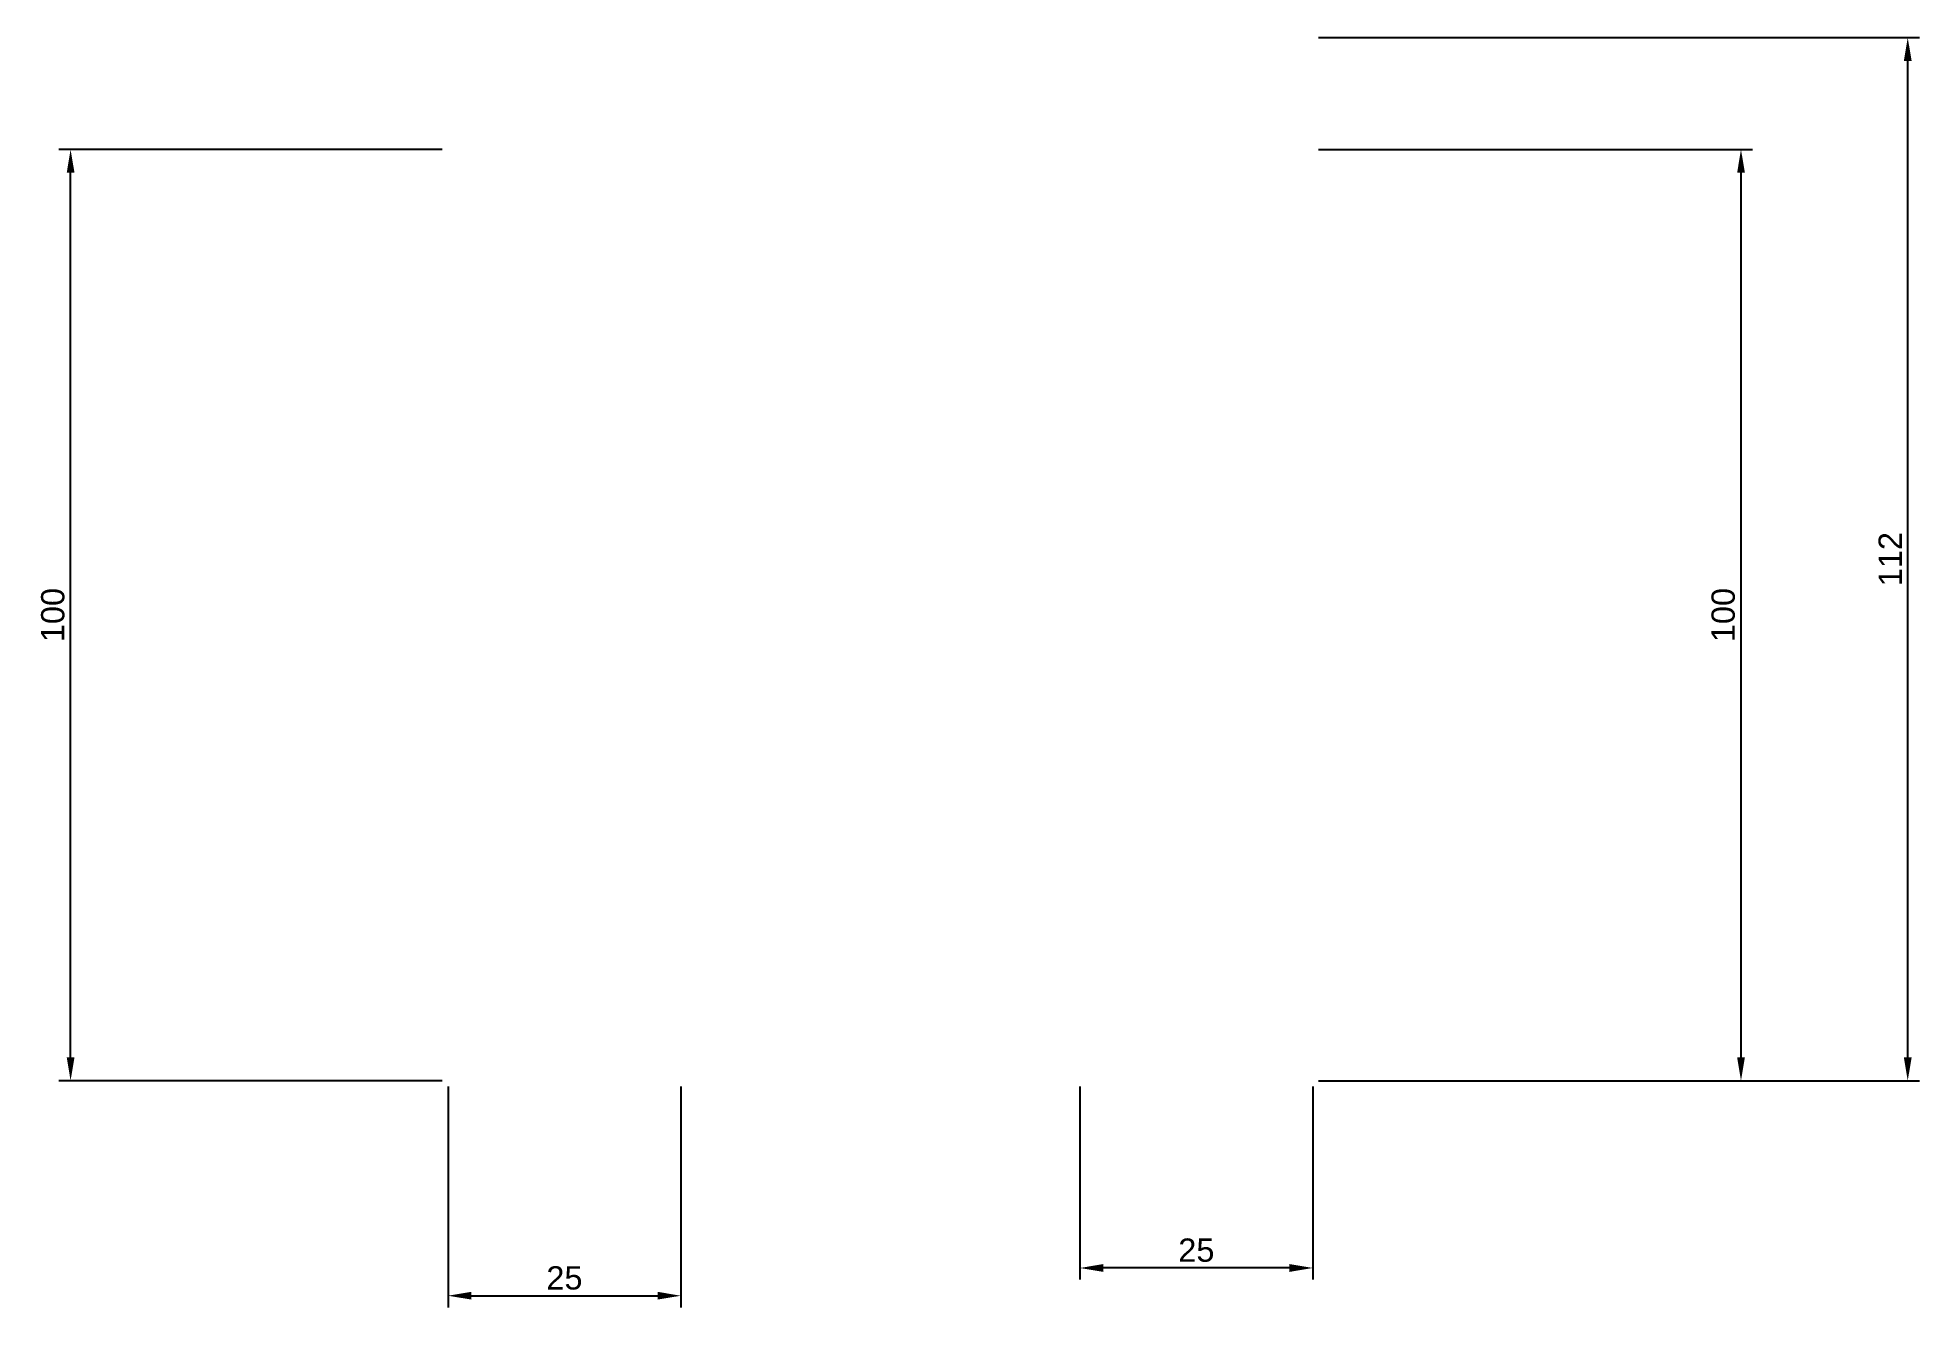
# Model space of a CAD drawing. Header units: millimetres. Extents: x -69 to 133, y -21 to 115.
import ezdxf

# ---------------------------------------------------------------- set-up
doc = ezdxf.new("R2010")
doc.units = ezdxf.units.MM
doc.styles.get("Standard").update_dxf_attribs({"font": 'arial.ttf'})
doc.dimstyles.new('ISO-25', dxfattribs={"dimtxt": 2.5, "dimasz": 2.5, "dimexe": 1.25, "dimexo": 0.625, "dimtad": 1, "dimtxsty": 'Standard', "dimcen": 2.5, "dimadec": 0, "dimazin": 0, "dimtfac": 1, "dimtmove": 0, "dimatfit": 3, "dimfxl": 1, "dimarcsym": 0})

# ---------------------------------------------------------------- blocks, each defined once
blk = doc.blocks.new('*D1')
at = {"color": 0, "lineweight": -2, "transparency": 16777216}
for p, q in [((-25, 2.38), (-25, -21.34)), ((0, 2.38), (0, -21.34)), ((-22.5, -20.09), (-2.5, -20.09))]:
    blk.add_line(p, q, dxfattribs=at)
at = {"color": 0, "transparency": 16777216}
for points in [[(-22.5, -19.67), (-22.5, -20.5), (-25, -20.09)], [(-2.5, -19.67), (-2.5, -20.5), (0, -20.09)]]:
    blk.add_solid(points, dxfattribs=at)
at = {"layer": 'Defpoints', "color": 0, "transparency": 16777216}
for p in [(-25, 3), (0, 3), (0, -20.09)]:
    blk.add_point(p, dxfattribs=at)
at = {"color": 0, "transparency": 16777216, "insert": (-12.5, -18.19), "char_height": 2.5, "attachment_point": 5}
blk.add_mtext('25', dxfattribs=at)
blk = doc.blocks.new('*D2')
at = {"color": 0, "lineweight": -2, "transparency": 16777216}
for p, q in [((-25.62, 103), (-66.79, 103)), ((-65.54, 5.5), (-65.54, 100.5)), ((-25.62, 3), (-66.79, 3))]:
    blk.add_line(p, q, dxfattribs=at)
at = {"color": 0, "transparency": 16777216}
for points in [[(-65.95, 100.5), (-65.12, 100.5), (-65.54, 103)], [(-65.95, 5.5), (-65.12, 5.5), (-65.54, 3)]]:
    blk.add_solid(points, dxfattribs=at)
at = {"layer": 'Defpoints', "color": 0, "transparency": 16777216}
for p in [(-65.54, 103), (-25, 103), (-25, 3)]:
    blk.add_point(p, dxfattribs=at)
at = {"color": 0, "transparency": 16777216, "insert": (-67.44, 53), "char_height": 2.5, "attachment_point": 5, "rotation": 90}
blk.add_mtext('100', dxfattribs=at)
blk = doc.blocks.new('*D4')
at = {"color": 0, "lineweight": -2, "transparency": 16777216}
for p, q in [((68.49, 115), (133.02, 115)), ((131.77, 5.5), (131.77, 112.5)), ((68.49, 3), (133.02, 3))]:
    blk.add_line(p, q, dxfattribs=at)
at = {"color": 0, "transparency": 16777216}
for points in [[(131.35, 112.5), (132.19, 112.5), (131.77, 115)], [(131.35, 5.5), (132.19, 5.5), (131.77, 3)]]:
    blk.add_solid(points, dxfattribs=at)
at = {"layer": 'Defpoints', "color": 0, "transparency": 16777216}
for p in [(67.87, 115), (131.77, 115), (67.87, 3)]:
    blk.add_point(p, dxfattribs=at)
at = {"color": 0, "transparency": 16777216, "insert": (129.89, 59), "char_height": 2.5, "attachment_point": 5, "rotation": 90}
blk.add_mtext('112', dxfattribs=at)
blk = doc.blocks.new('*D5')
at = {"color": 0, "lineweight": -2, "transparency": 16777216}
for p, q in [((68.49, 103), (115.11, 103)), ((113.86, 100.5), (113.86, 5.5)), ((68.49, 3), (115.11, 3))]:
    blk.add_line(p, q, dxfattribs=at)
at = {"color": 0, "transparency": 16777216}
for points in [[(113.45, 100.5), (114.28, 100.5), (113.86, 103)], [(113.45, 5.5), (114.28, 5.5), (113.86, 3)]]:
    blk.add_solid(points, dxfattribs=at)
at = {"layer": 'Defpoints', "color": 0, "transparency": 16777216}
for p in [(67.87, 103), (67.87, 3), (113.86, 3)]:
    blk.add_point(p, dxfattribs=at)
at = {"color": 0, "transparency": 16777216, "insert": (111.96, 53), "char_height": 2.5, "attachment_point": 5, "rotation": 90}
blk.add_mtext('100', dxfattribs=at)
blk = doc.blocks.new('*D6')
at = {"color": 0, "lineweight": -2, "transparency": 16777216}
for p, q in [((42.87, 2.38), (42.87, -18.36)), ((67.87, 2.38), (67.87, -18.36)), ((65.37, -17.11), (45.37, -17.11))]:
    blk.add_line(p, q, dxfattribs=at)
at = {"color": 0, "transparency": 16777216}
for points in [[(45.37, -16.69), (45.37, -17.53), (42.87, -17.11)], [(65.37, -16.69), (65.37, -17.53), (67.87, -17.11)]]:
    blk.add_solid(points, dxfattribs=at)
at = {"layer": 'Defpoints', "color": 0, "transparency": 16777216}
for p in [(42.87, 3), (67.87, 3), (42.87, -17.11)]:
    blk.add_point(p, dxfattribs=at)
at = {"color": 0, "transparency": 16777216, "insert": (55.37, -15.21), "char_height": 2.5, "attachment_point": 5}
blk.add_mtext('25', dxfattribs=at)

msp = doc.modelspace()

# ---------------------------------------------------------------- dimensions: what is measured, and where the dimension line sits
at = {"color": 2}
for base, p1, p2, picture, middle in [((131.769, 115), (67.866, 3), (67.866, 115), '*D4', (129.889, 59)), ((113.863, 3), (67.866, 103), (67.866, 3), '*D5', (111.962, 53))]:
    dim = msp.add_linear_dim(base=base, p1=p1, p2=p2, angle=90, dimstyle='ISO-25', dxfattribs=at)
    dim.commit()
    dim.dimension.update_dxf_attribs({"geometry": picture, "text_midpoint": middle})
at = {"color": 1}
dim = msp.add_linear_dim(base=(-65.535, 103), p1=(-25, 3), p2=(-25, 103), angle=90, dimstyle='ISO-25', dxfattribs=at)
dim.commit()
dim.dimension.update_dxf_attribs({"geometry": '*D2', "text_midpoint": (-67.437, 53)})
dim = msp.add_linear_dim(base=(0, -20.088), p1=(-25, 3), p2=(0, 3), dimstyle='ISO-25', dxfattribs=at)
dim.commit()
dim.dimension.update_dxf_attribs({"geometry": '*D1', "text_midpoint": (-12.5, -18.186)})
at = {"color": 2}
dim = msp.add_linear_dim(base=(42.866, -17.11), p1=(67.866, 3), p2=(42.866, 3), dimstyle='ISO-25', dxfattribs=at)
dim.commit()
dim.dimension.update_dxf_attribs({"geometry": '*D6', "text_midpoint": (55.366, -15.208)})

doc.saveas('drawing.dxf')
